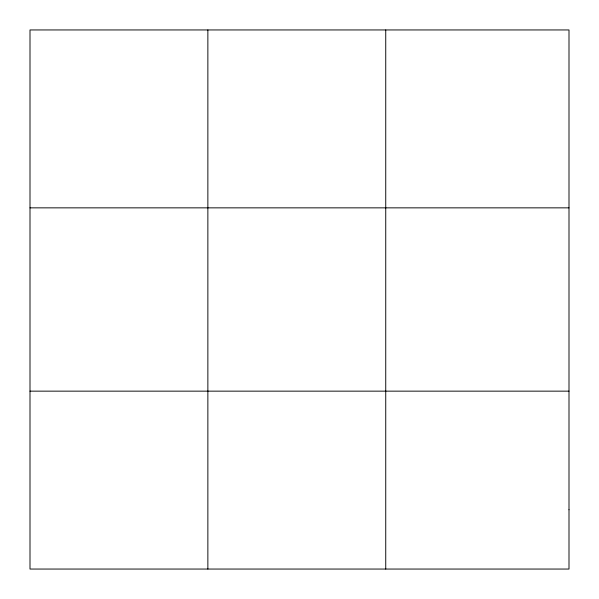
<?xml version="1.0" encoding="UTF-8"?>
<svg xmlns="http://www.w3.org/2000/svg" width="599" height="599" viewBox="0 0 599 599"><rect width="100%" height="100%" fill="white"/><g stroke="black" fill="none" stroke-linecap="round" stroke-linejoin="round"><path stroke-width="0.9" d="M207.868 569.05L207.868 29.95M385.741 569.05L385.741 29.95M30.002 207.853L568.998 207.853M30.002 391.147L568.998 391.147M568.998 509.749L568.998 569.05L30.002 569.05L30.002 29.95L568.998 29.95L568.998 509.749"/></g></svg>
